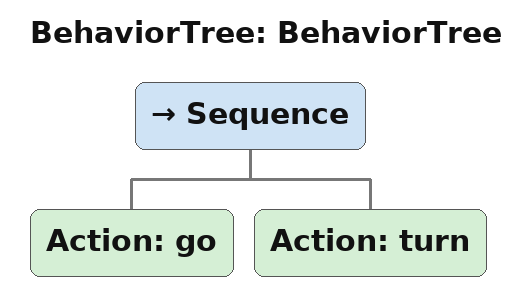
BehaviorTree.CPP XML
<?xml version="1.0"?>
<root main_tree_to_execute="BehaviorTree">
    <BehaviorTree ID="BehaviorTree">
        <Sequence>
            <Action ID="go"/>
            <Action ID="turn"/>
        </Sequence>
    </BehaviorTree>
</root>
